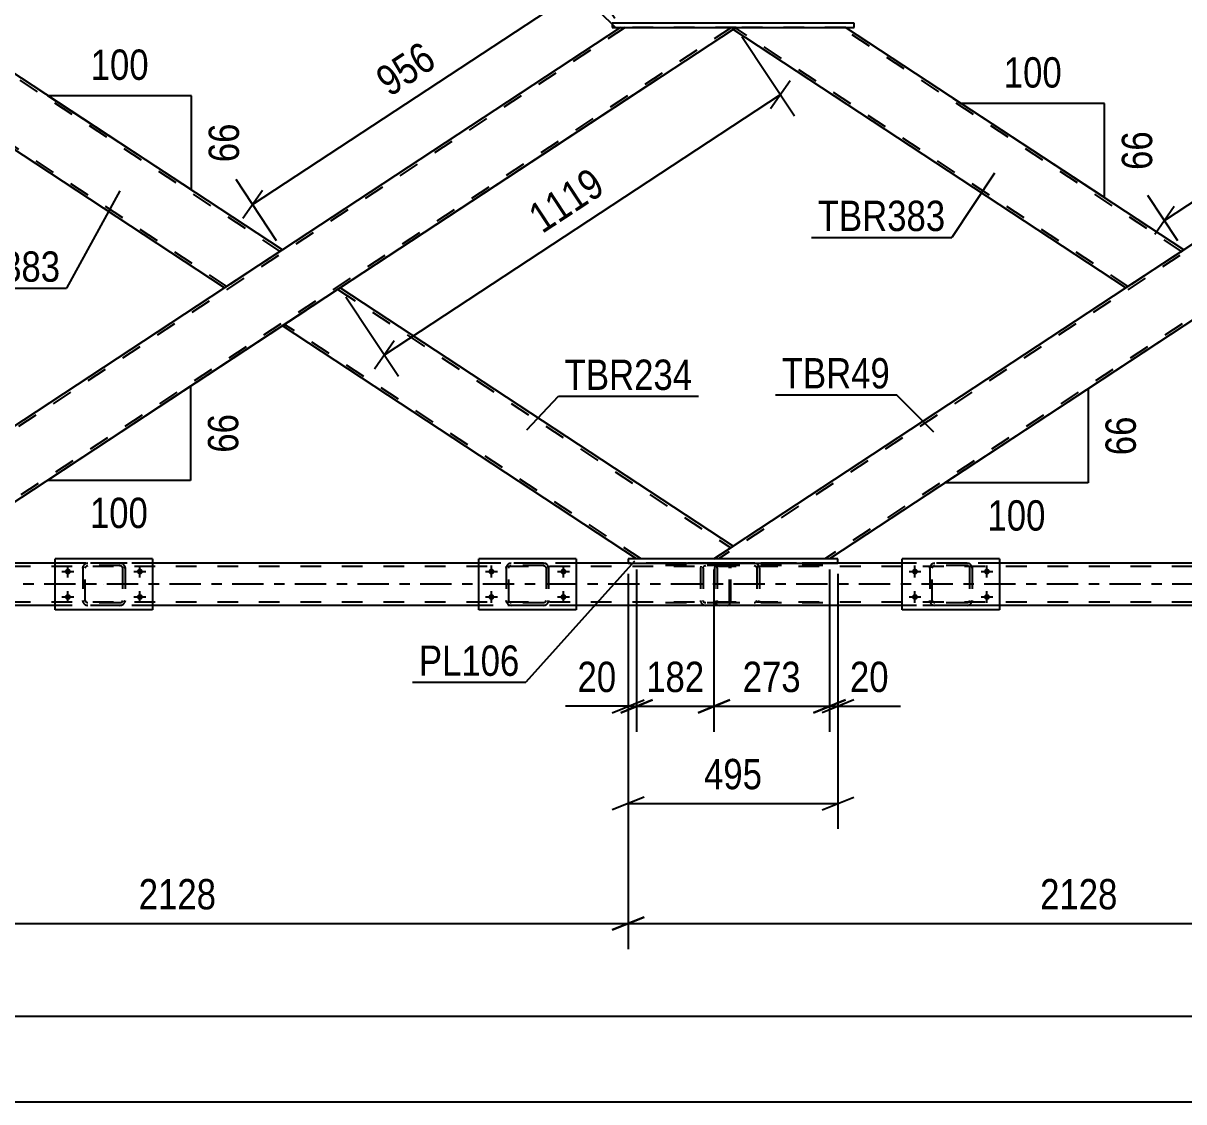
# Model space of a CAD drawing. Header units: millimetres. Extents: x -834 to 355, y -855 to -14.
# Drawn here: x -629.5 to -519.9, y -174.2 to -72.3 of the extents above; entities that cross this region are included whole.
import ezdxf

# ---------------------------------------------------------------- set-up
doc = ezdxf.new("R2010")
doc.units = ezdxf.units.MM
doc.linetypes.add('DXK_LINE_DOT2', pattern=[3.9198, 1.9599, -1.9599])
doc.linetypes.add('DXK_LINE_DOT3', pattern=[5.9187, 2.979, -0.9799, 0.9799, -0.9799])
doc.styles.add('Arial Narrow', font='ARIALN.TTF', dxfattribs={"height": 0.2})

# ---------------------------------------------------------------- blocks, each defined once
blk = doc.blocks.new('Bolt-570384938-11710 - 11708')
at = {"linetype": 'Continuous'}
for points in [[(-585.27, -123.79, -1), (-585.27, -124.35, -1)], [(-578.47, -123.79, -1), (-578.47, -124.35, -1)], [(-585.27, -126.19, -1), (-585.27, -126.75, -1)], [(-578.47, -126.19, -1), (-578.47, -126.75, -1)]]:
    blk.add_hatch(color=1, dxfattribs=at).paths.add_polyline_path(points)
at = {"color": 1, "linetype": 'Continuous'}
for p, q in [((-585.27, -124.63), (-585.27, -123.51)), ((-578.47, -124.63), (-578.47, -123.51)), ((-585.83, -124.07), (-584.71, -124.07)), ((-579.03, -124.07), (-577.91, -124.07)), ((-585.27, -127.03), (-585.27, -125.91)), ((-578.47, -127.03), (-578.47, -125.91)), ((-585.83, -126.47), (-584.71, -126.47)), ((-579.03, -126.47), (-577.91, -126.47))]:
    blk.add_line(p, q, dxfattribs=at)
blk = doc.blocks.new('Bolt-570384938-11712 - 11708')
at = {"linetype": 'Continuous'}
for points in [[(-625.27, -123.79, -1), (-625.27, -124.35, -1)], [(-618.47, -123.79, -1), (-618.47, -124.35, -1)], [(-625.27, -126.19, -1), (-625.27, -126.75, -1)], [(-618.47, -126.19, -1), (-618.47, -126.75, -1)]]:
    blk.add_hatch(color=1, dxfattribs=at).paths.add_polyline_path(points)
at = {"color": 1, "linetype": 'Continuous'}
for p, q in [((-625.27, -124.63), (-625.27, -123.51)), ((-618.47, -124.63), (-618.47, -123.51)), ((-625.83, -124.07), (-624.71, -124.07)), ((-619.03, -124.07), (-617.91, -124.07)), ((-625.27, -127.03), (-625.27, -125.91)), ((-618.47, -127.03), (-618.47, -125.91)), ((-625.83, -126.47), (-624.71, -126.47)), ((-619.03, -126.47), (-617.91, -126.47))]:
    blk.add_line(p, q, dxfattribs=at)
blk = doc.blocks.new('Part-570384938-11847 - 11708')
at = {"color": 2, "linetype": 'Continuous'}
for p, q in [((-577.27, -122.87), (-586.47, -122.87)), ((-586.47, -127.67), (-586.47, -122.87)), ((-577.27, -122.87), (-577.27, -127.67)), ((-577.27, -127.67), (-586.47, -127.67))]:
    blk.add_line(p, q, dxfattribs=at)
blk = doc.blocks.new('Part-570384938-11843 - 11708')
at = {"color": 2, "linetype": 'Continuous'}
for p, q in [((-537.27, -122.87), (-546.47, -122.87)), ((-546.47, -127.67), (-546.47, -122.87)), ((-537.27, -122.87), (-537.27, -127.67)), ((-537.27, -127.67), (-546.47, -127.67))]:
    blk.add_line(p, q, dxfattribs=at)
blk = doc.blocks.new('Part-570384938-11814 - 11708')
at = {"color": 7, "linetype": 'DXK_LINE_DOT2'}
for p, q in [((-623.87, -123.75), (-623.84, -123.57)), ((-623.84, -123.57), (-623.87, -123.75)), ((-623.87, -123.75), (-623.87, -126.79)), ((-623.63, -123.75), (-623.62, -123.66)), ((-623.63, -126.79), (-623.63, -123.75)), ((-623.62, -123.66), (-623.56, -123.58)), ((-623.58, -123.31), (-623.39, -123.27)), ((-623.39, -123.27), (-623.58, -123.31)), ((-623.56, -123.58), (-623.49, -123.53)), ((-623.49, -123.53), (-623.39, -123.51)), ((-620.35, -123.27), (-623.39, -123.27)), ((-620.35, -123.51), (-623.39, -123.51)), ((-620.35, -123.27), (-620.17, -123.31)), ((-620.17, -123.31), (-620.35, -123.27)), ((-620.35, -123.51), (-620.26, -123.53)), ((-620.26, -123.53), (-620.18, -123.58)), ((-620.18, -123.58), (-620.13, -123.66)), ((-620.13, -123.66), (-620.11, -123.75)), ((-620.11, -123.75), (-620.11, -126.79)), ((-619.91, -123.57), (-619.87, -123.75)), ((-619.87, -123.75), (-619.91, -123.57)), ((-619.87, -123.75), (-619.87, -126.79)), ((-623.84, -126.97), (-623.87, -126.79)), ((-623.87, -126.79), (-623.84, -126.97)), ((-623.62, -126.88), (-623.63, -126.79)), ((-623.56, -126.96), (-623.62, -126.88)), ((-623.49, -127.01), (-623.56, -126.96)), ((-623.39, -127.03), (-623.49, -127.01)), ((-620.35, -127.03), (-623.39, -127.03)), ((-620.26, -127.01), (-620.35, -127.03)), ((-620.18, -126.96), (-620.26, -127.01)), ((-620.13, -126.88), (-620.18, -126.96)), ((-620.11, -126.79), (-620.13, -126.88)), ((-619.87, -126.79), (-619.91, -126.97)), ((-619.91, -126.97), (-619.87, -126.79)), ((-623.39, -127.27), (-623.58, -127.23)), ((-623.58, -127.23), (-623.39, -127.27)), ((-620.35, -127.27), (-623.39, -127.27)), ((-620.17, -127.23), (-620.35, -127.27)), ((-620.35, -127.27), (-620.17, -127.23))]:
    blk.add_line(p, q, dxfattribs=at)
at = {"color": 7, "linetype": 'DXK_LINE_DOT3'}
blk.add_line((-621.87, -125.27), (-621.87, -125.27), dxfattribs=at)
at = {"color": 7, "linetype": 'DXK_LINE_DOT2'}
for centre, start, end in [((-623.39, -123.75), 112.5, 157.5), ((-623.39, -123.75), 112.5, 157.5), ((-620.35, -123.75), 22.5, 67.5), ((-620.35, -123.75), 22.5, 67.5), ((-623.39, -126.79), 202.5, 247.5), ((-623.39, -126.79), 202.5, 247.5), ((-620.35, -126.79), 292.5, 337.5), ((-620.35, -126.79), 292.5, 337.5)]:
    blk.add_arc(centre, 0.48, start, end, dxfattribs=at)
blk = doc.blocks.new('Bolt-570384938-11744 - 11708')
at = {"linetype": 'Continuous'}
for points in [[(-545.27, -123.79, -1), (-545.27, -124.35, -1)], [(-538.47, -123.79, -1), (-538.47, -124.35, -1)], [(-545.27, -126.19, -1), (-545.27, -126.75, -1)], [(-538.47, -126.19, -1), (-538.47, -126.75, -1)]]:
    blk.add_hatch(color=1, dxfattribs=at).paths.add_polyline_path(points)
at = {"color": 1, "linetype": 'Continuous'}
for p, q in [((-545.27, -124.63), (-545.27, -123.51)), ((-538.47, -124.63), (-538.47, -123.51)), ((-545.83, -124.07), (-544.71, -124.07)), ((-539.03, -124.07), (-537.91, -124.07)), ((-545.27, -127.03), (-545.27, -125.91)), ((-538.47, -127.03), (-538.47, -125.91)), ((-545.83, -126.47), (-544.71, -126.47)), ((-539.03, -126.47), (-537.91, -126.47))]:
    blk.add_line(p, q, dxfattribs=at)
blk = doc.blocks.new('Part-570384938-11815 - 11708')
at = {"color": 2, "linetype": 'Continuous'}
for p, q in [((-617.27, -122.87), (-626.47, -122.87)), ((-626.47, -127.67), (-626.47, -122.87)), ((-617.27, -122.87), (-617.27, -127.67)), ((-617.27, -127.67), (-626.47, -127.67))]:
    blk.add_line(p, q, dxfattribs=at)
blk = doc.blocks.new('Part-570384938-11842 - 11708')
at = {"color": 7, "linetype": 'DXK_LINE_DOT2'}
for p, q in [((-543.87, -123.75), (-543.84, -123.57)), ((-543.84, -123.57), (-543.87, -123.75)), ((-543.87, -123.75), (-543.87, -126.79)), ((-543.63, -123.75), (-543.62, -123.66)), ((-543.63, -126.79), (-543.63, -123.75)), ((-543.62, -123.66), (-543.56, -123.58)), ((-543.58, -123.31), (-543.39, -123.27)), ((-543.39, -123.27), (-543.58, -123.31)), ((-543.56, -123.58), (-543.49, -123.53)), ((-543.49, -123.53), (-543.39, -123.51)), ((-540.35, -123.27), (-543.39, -123.27)), ((-540.35, -123.51), (-543.39, -123.51)), ((-540.35, -123.27), (-540.17, -123.31)), ((-540.17, -123.31), (-540.35, -123.27)), ((-540.35, -123.51), (-540.26, -123.53)), ((-540.26, -123.53), (-540.18, -123.58)), ((-540.18, -123.58), (-540.13, -123.66)), ((-540.13, -123.66), (-540.11, -123.75)), ((-540.11, -123.75), (-540.11, -126.79)), ((-539.91, -123.57), (-539.87, -123.75)), ((-539.87, -123.75), (-539.91, -123.57)), ((-539.87, -123.75), (-539.87, -126.79)), ((-543.84, -126.97), (-543.87, -126.79)), ((-543.87, -126.79), (-543.84, -126.97)), ((-543.62, -126.88), (-543.63, -126.79)), ((-543.56, -126.96), (-543.62, -126.88)), ((-543.49, -127.01), (-543.56, -126.96)), ((-543.39, -127.03), (-543.49, -127.01)), ((-540.35, -127.03), (-543.39, -127.03)), ((-540.26, -127.01), (-540.35, -127.03)), ((-540.18, -126.96), (-540.26, -127.01)), ((-540.13, -126.88), (-540.18, -126.96)), ((-540.11, -126.79), (-540.13, -126.88)), ((-539.87, -126.79), (-539.91, -126.97)), ((-539.91, -126.97), (-539.87, -126.79)), ((-543.39, -127.27), (-543.58, -127.23)), ((-543.58, -127.23), (-543.39, -127.27)), ((-540.35, -127.27), (-543.39, -127.27)), ((-540.17, -127.23), (-540.35, -127.27)), ((-540.35, -127.27), (-540.17, -127.23))]:
    blk.add_line(p, q, dxfattribs=at)
at = {"color": 7, "linetype": 'DXK_LINE_DOT3'}
blk.add_line((-541.87, -125.27), (-541.87, -125.27), dxfattribs=at)
at = {"color": 7, "linetype": 'DXK_LINE_DOT2'}
for centre, start, end in [((-543.39, -123.75), 112.5, 157.5), ((-543.39, -123.75), 112.5, 157.5), ((-540.35, -123.75), 22.5, 67.5), ((-540.35, -123.75), 22.5, 67.5), ((-543.39, -126.79), 202.5, 247.5), ((-543.39, -126.79), 202.5, 247.5), ((-540.35, -126.79), 292.5, 337.5), ((-540.35, -126.79), 292.5, 337.5)]:
    blk.add_arc(centre, 0.48, start, end, dxfattribs=at)
blk = doc.blocks.new('Part-570384938-11846 - 11708')
at = {"color": 7, "linetype": 'DXK_LINE_DOT2'}
for p, q in [((-583.87, -123.75), (-583.84, -123.57)), ((-583.84, -123.57), (-583.87, -123.75)), ((-583.87, -123.75), (-583.87, -126.79)), ((-583.63, -123.75), (-583.62, -123.66)), ((-583.63, -126.79), (-583.63, -123.75)), ((-583.62, -123.66), (-583.56, -123.58)), ((-583.58, -123.31), (-583.39, -123.27)), ((-583.39, -123.27), (-583.58, -123.31)), ((-583.56, -123.58), (-583.49, -123.53)), ((-583.49, -123.53), (-583.39, -123.51)), ((-580.35, -123.27), (-583.39, -123.27)), ((-580.35, -123.51), (-583.39, -123.51)), ((-580.35, -123.27), (-580.17, -123.31)), ((-580.17, -123.31), (-580.35, -123.27)), ((-580.35, -123.51), (-580.26, -123.53)), ((-580.26, -123.53), (-580.18, -123.58)), ((-580.18, -123.58), (-580.13, -123.66)), ((-580.13, -123.66), (-580.11, -123.75)), ((-580.11, -123.75), (-580.11, -126.79)), ((-579.91, -123.57), (-579.87, -123.75)), ((-579.87, -123.75), (-579.91, -123.57)), ((-579.87, -123.75), (-579.87, -126.79)), ((-583.84, -126.97), (-583.87, -126.79)), ((-583.87, -126.79), (-583.84, -126.97)), ((-583.62, -126.88), (-583.63, -126.79)), ((-583.56, -126.96), (-583.62, -126.88)), ((-583.49, -127.01), (-583.56, -126.96)), ((-583.39, -127.03), (-583.49, -127.01)), ((-580.35, -127.03), (-583.39, -127.03)), ((-580.26, -127.01), (-580.35, -127.03)), ((-580.18, -126.96), (-580.26, -127.01)), ((-580.13, -126.88), (-580.18, -126.96)), ((-580.11, -126.79), (-580.13, -126.88)), ((-579.87, -126.79), (-579.91, -126.97)), ((-579.91, -126.97), (-579.87, -126.79)), ((-583.39, -127.27), (-583.58, -127.23)), ((-583.58, -127.23), (-583.39, -127.27)), ((-580.35, -127.27), (-583.39, -127.27)), ((-580.17, -127.23), (-580.35, -127.27)), ((-580.35, -127.27), (-580.17, -127.23))]:
    blk.add_line(p, q, dxfattribs=at)
at = {"color": 7, "linetype": 'DXK_LINE_DOT3'}
blk.add_line((-581.87, -125.27), (-581.87, -125.27), dxfattribs=at)
at = {"color": 7, "linetype": 'DXK_LINE_DOT2'}
for centre, start, end in [((-583.39, -123.75), 112.5, 157.5), ((-583.39, -123.75), 112.5, 157.5), ((-580.35, -123.75), 22.5, 67.5), ((-580.35, -123.75), 22.5, 67.5), ((-583.39, -126.79), 202.5, 247.5), ((-583.39, -126.79), 202.5, 247.5), ((-580.35, -126.79), 292.5, 337.5), ((-580.35, -126.79), 292.5, 337.5)]:
    blk.add_arc(centre, 0.48, start, end, dxfattribs=at)
blk = doc.blocks.new('Part-570384938-11916 - 11708')
at = {"color": 2, "linetype": 'Continuous'}
for p, q in [((-599.56, -97.27), (-605.01, -100.86)), ((-562.45, -121.68), (-599.56, -97.27)), ((-571.56, -122.87), (-605.01, -100.86)), ((-562.48, -121.7), (-564.26, -122.87)), ((-562.45, -121.68), (-562.48, -121.7))]:
    blk.add_line(p, q, dxfattribs=at)
at = {"color": 7, "linetype": 'DXK_LINE_DOT2'}
for p, q in [((-599.77, -97.41), (-562.67, -121.82)), ((-604.8, -100.72), (-604.78, -100.71)), ((-571.12, -122.87), (-604.8, -100.72)), ((-562.67, -121.82), (-562.88, -121.97)), ((-562.45, -121.68), (-562.45, -121.68)), ((-564.26, -122.87), (-571.56, -122.87))]:
    blk.add_line(p, q, dxfattribs=at)
blk = doc.blocks.new('Part-570384938-12042 - 11708')
at = {"color": 2, "linetype": 'Continuous'}
for p, q in [((-572.36, -122.87), (-572.36, -123.27)), ((-552.54, -122.87), (-572.36, -122.87)), ((-572.36, -123.27), (-552.54, -123.27)), ((-552.54, -123.27), (-552.54, -122.87))]:
    blk.add_line(p, q, dxfattribs=at)
blk = doc.blocks.new('Part-570384938-11946 - 11708')
at = {"color": 2, "linetype": 'Continuous'}
for p, q in [((-647.58, -72.86), (-647.55, -72.84)), ((-610.47, -97.27), (-647.58, -72.86)), ((-647.55, -72.84), (-647.29, -72.67)), ((-647.31, -72.67), (-647.35, -72.71)), ((-605.01, -93.68), (-636.95, -72.67)), ((-605.05, -93.7), (-610.47, -97.27)), ((-605.01, -93.68), (-605.05, -93.7))]:
    blk.add_line(p, q, dxfattribs=at)
at = {"color": 7, "linetype": 'DXK_LINE_DOT2'}
for p, q in [((-647.55, -72.84), (-647.58, -72.86)), ((-610.26, -97.13), (-647.36, -72.72)), ((-636.95, -72.67), (-647.31, -72.67)), ((-605.23, -93.82), (-637.39, -72.67)), ((-605.01, -93.68), (-605.01, -93.68))]:
    blk.add_line(p, q, dxfattribs=at)
blk = doc.blocks.new('Part-570384938-11979 - 11708')
at = {"color": 7, "linetype": 'DXK_LINE_DOT2'}
for p, q in [((-562.94, -123.27), (-570.6, -123.27)), ((-562.94, -123.51), (-570.6, -123.51)), ((-565.5, -123.61), (-565.53, -123.75)), ((-565.53, -123.75), (-565.53, -126.79)), ((-565.49, -123.57), (-565.5, -123.61)), ((-565.28, -123.75), (-565.26, -123.66)), ((-565.28, -123.75), (-565.28, -126.79)), ((-565.26, -123.66), (-565.2, -123.58)), ((-565.03, -123.27), (-565.22, -123.31)), ((-565.2, -123.58), (-565.12, -123.53)), ((-565.12, -123.53), (-565.03, -123.51)), ((-564.21, -123.27), (-564.21, -123.51)), ((-562.83, -123.31), (-562.94, -123.27)), ((-562.94, -123.51), (-562.88, -123.53)), ((-562.88, -123.53), (-562.84, -123.58)), ((-562.84, -123.58), (-562.81, -123.66)), ((-562.74, -123.41), (-562.83, -123.31)), ((-562.81, -123.66), (-562.8, -123.75)), ((-562.8, -126.79), (-562.8, -123.75)), ((-562.69, -123.57), (-562.74, -123.41)), ((-562.66, -123.75), (-562.69, -123.57)), ((-562.66, -126.79), (-562.66, -123.75)), ((-562.94, -127.03), (-570.6, -127.03)), ((-565.53, -126.79), (-565.52, -126.86)), ((-565.52, -126.86), (-565.49, -126.97)), ((-565.26, -126.88), (-565.28, -126.79)), ((-565.2, -126.96), (-565.26, -126.88)), ((-565.12, -127.01), (-565.2, -126.96)), ((-565.03, -127.03), (-565.12, -127.01)), ((-564.21, -127.27), (-564.21, -127.03)), ((-562.88, -127.01), (-562.94, -127.03)), ((-562.84, -126.96), (-562.88, -127.01)), ((-562.81, -126.88), (-562.84, -126.96)), ((-562.83, -127.23), (-562.74, -127.13)), ((-562.8, -126.79), (-562.81, -126.88)), ((-562.74, -127.13), (-562.69, -126.97)), ((-562.69, -126.97), (-562.66, -126.79)), ((-562.94, -127.27), (-570.6, -127.27)), ((-565.22, -127.23), (-565.03, -127.27)), ((-562.94, -127.27), (-562.83, -127.23))]:
    blk.add_line(p, q, dxfattribs=at)
blk.add_arc((-565.04, -126.77), 0.492, 203.8494, 248.8059, dxfattribs=at)
blk = doc.blocks.new('Part-570384938-12112 - 11708')
at = {"color": 7, "linetype": 'DXK_LINE_DOT2'}
for p, q in [((-80.02, -123.59), (-754.47, -123.59)), ((-212, -123.27), (-746.47, -123.27)), ((-617.27, -123.27), (-626.47, -123.27)), ((-577.27, -123.27), (-586.47, -123.27)), ((-552.54, -123.27), (-572.36, -123.27)), ((-537.27, -123.27), (-546.47, -123.27)), ((-80.02, -126.95), (-754.47, -126.95)), ((-80.02, -127.27), (-746.47, -127.27)), ((-617.27, -127.27), (-626.47, -127.27)), ((-577.27, -127.27), (-586.47, -127.27)), ((-537.27, -127.27), (-546.47, -127.27))]:
    blk.add_line(p, q, dxfattribs=at)
at = {"color": 2, "linetype": 'Continuous'}
for p, q in [((-626.47, -123.27), (-637.67, -123.27)), ((-586.47, -123.27), (-617.27, -123.27)), ((-572.36, -123.27), (-577.27, -123.27)), ((-546.47, -123.27), (-552.54, -123.27)), ((-506.47, -123.27), (-537.27, -123.27)), ((-626.47, -127.27), (-657.27, -127.27)), ((-586.47, -127.27), (-617.27, -127.27)), ((-546.47, -127.27), (-577.27, -127.27)), ((-506.47, -127.27), (-537.27, -127.27))]:
    blk.add_line(p, q, dxfattribs=at)
at = {"color": 7, "linetype": 'DXK_LINE_DOT3'}
blk.add_line((-80.02, -125.27), (-754.47, -125.27), dxfattribs=at)
blk = doc.blocks.new('Part-570384938-12015 - 11708')
at = {"color": 2, "linetype": 'Continuous'}
for p, q in [((-562.45, -72.86), (-562.41, -72.84)), ((-525.34, -97.27), (-562.45, -72.86)), ((-562.41, -72.84), (-562.16, -72.67)), ((-562.17, -72.67), (-562.21, -72.71)), ((-519.88, -93.68), (-551.82, -72.67)), ((-520.15, -93.86), (-525.34, -97.27)), ((-519.91, -93.7), (-520.15, -93.86)), ((-519.88, -93.68), (-519.91, -93.7))]:
    blk.add_line(p, q, dxfattribs=at)
at = {"color": 7, "linetype": 'DXK_LINE_DOT2'}
for p, q in [((-562.41, -72.84), (-562.45, -72.86)), ((-525.12, -97.13), (-562.23, -72.72)), ((-551.82, -72.67), (-562.17, -72.67)), ((-520.1, -93.82), (-552.26, -72.67)), ((-520.15, -93.86), (-520.01, -93.76))]:
    blk.add_line(p, q, dxfattribs=at)
blk = doc.blocks.new('Part-570384938-12055 - 11708')
at = {"color": 2, "linetype": 'Continuous'}
for p, q in [((-573.88, -72.27), (-573.88, -72.67)), ((-551.02, -72.27), (-573.88, -72.27)), ((-551.02, -72.67), (-551.02, -72.27)), ((-573.88, -72.67), (-551.02, -72.67))]:
    blk.add_line(p, q, dxfattribs=at)
blk = doc.blocks.new('Part-570384938-12176 - 11708')
at = {"color": 7, "linetype": 'DXK_LINE_DOT2'}
for p, q in [((-564.18, -123.61), (-564.21, -123.75)), ((-564.21, -123.75), (-564.21, -126.79)), ((-564.17, -123.57), (-564.18, -123.61)), ((-563.96, -123.75), (-563.94, -123.66)), ((-563.96, -123.75), (-563.96, -126.79)), ((-563.94, -123.66), (-563.88, -123.58)), ((-563.7, -123.27), (-563.9, -123.31)), ((-563.88, -123.58), (-563.8, -123.53)), ((-563.8, -123.53), (-563.7, -123.51)), ((-553.96, -123.27), (-563.7, -123.27)), ((-553.96, -123.51), (-563.7, -123.51)), ((-560.27, -123.31), (-560.47, -123.27)), ((-560.47, -123.51), (-560.37, -123.53)), ((-560.37, -123.53), (-560.29, -123.58)), ((-560.29, -123.58), (-560.23, -123.66)), ((-560.23, -123.66), (-560.21, -123.75)), ((-560.21, -123.75), (-560.21, -126.79)), ((-559.98, -123.61), (-559.99, -123.57)), ((-559.96, -123.75), (-559.98, -123.61)), ((-559.96, -123.75), (-559.96, -126.79)), ((-564.21, -126.79), (-564.2, -126.86)), ((-564.2, -126.86), (-564.17, -126.97)), ((-563.94, -126.88), (-563.96, -126.79)), ((-563.88, -126.96), (-563.94, -126.88)), ((-563.8, -127.01), (-563.88, -126.96)), ((-563.7, -127.03), (-563.8, -127.01)), ((-553.96, -127.03), (-563.7, -127.03)), ((-560.37, -127.01), (-560.47, -127.03)), ((-560.29, -126.96), (-560.37, -127.01)), ((-560.23, -126.88), (-560.29, -126.96)), ((-560.21, -126.79), (-560.23, -126.88)), ((-559.99, -126.97), (-559.97, -126.86)), ((-559.97, -126.86), (-559.96, -126.79)), ((-563.9, -127.23), (-563.7, -127.27)), ((-553.96, -127.27), (-563.7, -127.27)), ((-560.47, -127.27), (-560.27, -127.23))]:
    blk.add_line(p, q, dxfattribs=at)
for centre, start, end in [((-560.45, -123.77), 24.32, 69.2417), ((-563.72, -126.77), 204.32, 249.2417)]:
    blk.add_arc(centre, 0.496, start, end, dxfattribs=at)
blk = doc.blocks.new('Part-570384938-12186 - 11708')
at = {"color": 7, "linetype": 'DXK_LINE_DOT2'}
for p, q in [((-572.64, -72.67), (-648.95, -122.87)), ((-562.59, -72.67), (-638.91, -122.87)), ((-562.16, -72.67), (-573.08, -72.67)), ((-562.16, -72.67), (-562.45, -72.86)), ((-605.01, -93.68), (-610.47, -97.27)), ((-599.56, -97.27), (-605.01, -100.86)), ((-649.39, -122.87), (-647.58, -121.68)), ((-638.47, -122.87), (-649.39, -122.87))]:
    blk.add_line(p, q, dxfattribs=at)
at = {"color": 2, "linetype": 'Continuous'}
for p, q in [((-573.08, -72.67), (-605.01, -93.68)), ((-562.45, -72.86), (-599.56, -97.27)), ((-610.47, -97.27), (-647.58, -121.68)), ((-605.01, -100.86), (-638.47, -122.87))]:
    blk.add_line(p, q, dxfattribs=at)
blk = doc.blocks.new('Part-570384938-12230 - 11708')
at = {"color": 7, "linetype": 'DXK_LINE_DOT2'}
for p, q in [((-487.5, -72.67), (-563.82, -122.87)), ((-477.46, -72.67), (-553.78, -122.87)), ((-477.02, -72.67), (-487.94, -72.67)), ((-477.02, -72.67), (-477.31, -72.86)), ((-519.88, -93.68), (-525.34, -97.27)), ((-514.42, -97.27), (-519.88, -100.86)), ((-564.26, -122.87), (-562.45, -121.68)), ((-553.34, -122.87), (-564.26, -122.87))]:
    blk.add_line(p, q, dxfattribs=at)
at = {"color": 2, "linetype": 'Continuous'}
for p, q in [((-487.94, -72.67), (-519.88, -93.68)), ((-477.31, -72.86), (-514.42, -97.27)), ((-525.34, -97.27), (-562.45, -121.68)), ((-519.88, -100.86), (-553.34, -122.87))]:
    blk.add_line(p, q, dxfattribs=at)
blk = doc.blocks.new('StraightDimension-570384938-12586 - 11708')
at = {"color": 7, "linetype": 'Continuous'}
blk.add_line((-793.9, -166.06), (-80.02, -166.06), dxfattribs=at)
blk = doc.blocks.new('StraightDimension-570384938-13078 - 11708')
at = {"color": 7, "linetype": 'Continuous'}
for p, q in [((-572.36, -124.27), (-572.36, -139.2)), ((-571.56, -123.87), (-571.56, -139.2)), ((-572.36, -136.8), (-578.26, -136.8)), ((-572.36, -136.8), (-578.26, -136.8)), ((-573.86, -137.4), (-570.86, -136.2)), ((-570.06, -136.2), (-573.06, -137.4)), ((-572.36, -136.8), (-571.56, -136.8))]:
    blk.add_line(p, q, dxfattribs=at)
at = {"color": 0}
blk.add_wipeout([(-572.88, -136.05), (-572.88, -131.85), (-577.74, -131.85), (-577.74, -136.05)], dxfattribs=at)
at = {"color": 3, "style": 'Arial Narrow'}
blk.add_text('20', height=2.863, dxfattribs=at).set_placement((-577.14, -135.45))
blk = doc.blocks.new('StraightDimension-570384938-13067 - 11708')
at = {"color": 7, "linetype": 'Continuous'}
for p, q in [((-572.36, -124.27), (-572.36, -148.38)), ((-552.54, -124.27), (-552.54, -148.38)), ((-570.86, -145.38), (-573.86, -146.58)), ((-554.04, -146.58), (-551.04, -145.38)), ((-572.36, -145.98), (-552.54, -145.98))]:
    blk.add_line(p, q, dxfattribs=at)
at = {"color": 0}
blk.add_wipeout([(-559.11, -145.23), (-559.11, -141.03), (-565.79, -141.03), (-565.79, -145.23)], dxfattribs=at)
at = {"color": 3, "style": 'Arial Narrow'}
blk.add_text('495', height=2.863, dxfattribs=at).set_placement((-565.19, -144.63))
blk = doc.blocks.new('StraightDimension-570384938-12709 - 11708')
at = {"color": 7, "linetype": 'Continuous'}
for p, q in [((-572.36, -124.27), (-572.36, -159.73)), ((-487.22, -124.27), (-487.22, -159.73)), ((-570.86, -156.73), (-573.86, -157.93)), ((-488.72, -157.93), (-485.72, -156.73)), ((-572.36, -157.33), (-487.22, -157.33))]:
    blk.add_line(p, q, dxfattribs=at)
at = {"color": 0}
blk.add_wipeout([(-525.53, -156.58), (-525.53, -152.38), (-534.05, -152.38), (-534.05, -156.58)], dxfattribs=at)
at = {"color": 3, "style": 'Arial Narrow'}
blk.add_text('2128', height=2.863, dxfattribs=at).set_placement((-533.45, -155.98))
blk = doc.blocks.new('StraightDimension-570384938-13102 - 11708')
at = {"color": 7, "linetype": 'Continuous'}
for p, q in [((-553.34, -123.87), (-553.34, -139.2)), ((-552.54, -124.27), (-552.54, -139.2)), ((-554.84, -137.4), (-551.84, -136.2)), ((-551.04, -136.2), (-554.04, -137.4)), ((-553.34, -136.8), (-552.54, -136.8)), ((-552.54, -136.8), (-546.63, -136.8)), ((-552.54, -136.8), (-546.63, -136.8))]:
    blk.add_line(p, q, dxfattribs=at)
at = {"color": 0}
blk.add_wipeout([(-547.16, -136.05), (-547.16, -131.85), (-552.01, -131.85), (-552.01, -136.05)], dxfattribs=at)
at = {"color": 3, "style": 'Arial Narrow'}
blk.add_text('20', height=2.863, dxfattribs=at).set_placement((-551.41, -135.45))
blk = doc.blocks.new('StraightDimension-570384938-13094 - 11708')
at = {"color": 7, "linetype": 'Continuous'}
for p, q in [((-564.26, -123.87), (-564.26, -139.2)), ((-553.34, -123.87), (-553.34, -139.2)), ((-565.76, -137.4), (-562.76, -136.2)), ((-564.26, -136.8), (-553.34, -136.8)), ((-551.84, -136.2), (-554.84, -137.4))]:
    blk.add_line(p, q, dxfattribs=at)
at = {"color": 0}
blk.add_wipeout([(-555.46, -136.05), (-555.46, -131.85), (-562.14, -131.85), (-562.14, -136.05)], dxfattribs=at)
at = {"color": 3, "style": 'Arial Narrow'}
blk.add_text('273', height=2.863, dxfattribs=at).set_placement((-561.54, -135.45))
blk = doc.blocks.new('StraightDimension-570384938-13300 - 11708')
at = {"color": 7, "linetype": 'Continuous'}
for p, q in [((-561.61, -73.51), (-556.66, -81.02)), ((-558.91, -80.34), (-557.06, -77.69)), ((-595.38, -103.61), (-557.98, -79.01)), ((-599.01, -98.11), (-594.06, -105.62)), ((-594.46, -102.29), (-596.31, -104.94))]:
    blk.add_line(p, q, dxfattribs=at)
at = {"color": 0}
blk.add_wipeout([(-573.54, -88.35), (-575.85, -84.84), (-582.96, -89.52), (-580.65, -93.03)], dxfattribs=at)
at = {"color": 3, "style": 'Arial Narrow'}
blk.add_text('1119', height=2.863, rotation=33.3347, dxfattribs=at).set_placement((-580.48, -92.2))
blk = doc.blocks.new('StraightDimension-570384938-12719 - 11708')
at = {"color": 7, "linetype": 'Continuous'}
for p, q in [((-657.49, -124.27), (-657.49, -159.73)), ((-572.36, -124.27), (-572.36, -159.73)), ((-655.99, -156.73), (-658.99, -157.93)), ((-573.86, -157.93), (-570.86, -156.73)), ((-657.49, -157.33), (-572.36, -157.33))]:
    blk.add_line(p, q, dxfattribs=at)
at = {"color": 0}
blk.add_wipeout([(-610.67, -156.58), (-610.67, -152.38), (-619.18, -152.38), (-619.18, -156.58)], dxfattribs=at)
at = {"color": 3, "style": 'Arial Narrow'}
blk.add_text('2128', height=2.863, dxfattribs=at).set_placement((-618.58, -155.98))
blk = doc.blocks.new('AngleDimension-570384938-12361 - 11708')
at = {"color": 7, "linetype": 'Continuous'}
for p, q in [((-569.56, -77.54), (-613.68, -106.56)), ((-613.68, -106.56), (-627.21, -115.46)), ((-613.68, -106.56), (-613.68, -115.46)), ((-613.68, -115.46), (-627.21, -115.46))]:
    blk.add_line(p, q, dxfattribs=at)
at = {"color": 0}
for points in [[(-608.58, -108.58), (-612.78, -108.58), (-612.78, -113.44), (-608.58, -113.44)], [(-617.1, -120.56), (-617.1, -116.36), (-623.79, -116.36), (-623.79, -120.56)]]:
    blk.add_wipeout(points, dxfattribs=at)
at = {"color": 3, "style": 'Arial Narrow'}
blk.add_text('66', height=2.863, rotation=90.0002, dxfattribs=at).set_placement((-609.18, -112.84))
blk.add_text('100', height=2.863, dxfattribs=at).set_placement((-623.19, -119.96))
blk = doc.blocks.new('AngleDimension-570384938-12390 - 11708')
at = {"color": 7, "linetype": 'Continuous'}
for p, q in [((-484.43, -77.54), (-528.91, -106.8)), ((-528.91, -106.8), (-542.44, -115.7)), ((-528.91, -106.8), (-528.91, -115.7)), ((-528.91, -115.7), (-542.44, -115.7))]:
    blk.add_line(p, q, dxfattribs=at)
at = {"color": 0}
for points in [[(-523.81, -108.82), (-528.01, -108.82), (-528.01, -113.68), (-523.81, -113.68)], [(-532.33, -120.8), (-532.33, -116.6), (-539.02, -116.6), (-539.02, -120.8)]]:
    blk.add_wipeout(points, dxfattribs=at)
at = {"color": 3, "style": 'Arial Narrow'}
blk.add_text('66', height=2.863, rotation=90.0002, dxfattribs=at).set_placement((-524.41, -113.08))
blk.add_text('100', height=2.863, dxfattribs=at).set_placement((-538.42, -120.2))
blk = doc.blocks.new('StraightDimension-570384938-12660 - 11708')
at = {"color": 7, "linetype": 'Continuous'}
blk.add_line((-794.54, -174.16), (-79.38, -174.16), dxfattribs=at)
blk = doc.blocks.new('StraightDimension-570384938-13086 - 11708')
at = {"color": 7, "linetype": 'Continuous'}
for p, q in [((-571.56, -123.87), (-571.56, -139.2)), ((-564.26, -123.87), (-564.26, -139.2)), ((-573.06, -137.4), (-570.06, -136.2)), ((-571.56, -136.8), (-564.26, -136.8)), ((-562.76, -136.2), (-565.76, -137.4))]:
    blk.add_line(p, q, dxfattribs=at)
at = {"color": 0}
blk.add_wipeout([(-564.56, -136.05), (-564.56, -131.85), (-571.25, -131.85), (-571.25, -136.05)], dxfattribs=at)
at = {"color": 3, "style": 'Arial Narrow'}
blk.add_text('182', height=2.863, dxfattribs=at).set_placement((-570.65, -135.45))
blk = doc.blocks.new('StraightDimension-570384938-13290 - 11708')
at = {"color": 7, "linetype": 'Continuous'}
for p, q in [((-573.62, -71.83), (-577.45, -66.02)), ((-576.81, -69.72), (-574.96, -67.07)), ((-607.83, -89.41), (-575.89, -68.4)), ((-605.56, -92.84), (-609.39, -87.02)), ((-606.9, -88.08), (-608.75, -90.73))]:
    blk.add_line(p, q, dxfattribs=at)
at = {"color": 0}
blk.add_wipeout([(-589.48, -76.44), (-591.78, -72.93), (-597.37, -76.6), (-595.06, -80.11)], dxfattribs=at)
at = {"color": 3, "style": 'Arial Narrow'}
blk.add_text('956', height=2.863, rotation=33.3347, dxfattribs=at).set_placement((-594.89, -79.28))
blk = doc.blocks.new('AngleDimension-570384938-34277 - 11708')
at = {"color": 7, "linetype": 'Continuous'}
for p, q in [((-625.97, -79.9), (-627.15, -79.12)), ((-613.61, -79.12), (-627.15, -79.12)), ((-613.61, -88.02), (-627.15, -79.12)), ((-613.61, -88.02), (-613.61, -79.12))]:
    blk.add_line(p, q, dxfattribs=at)
at = {"color": 0}
for points in [[(-617.04, -78.22), (-617.04, -74.02), (-623.72, -74.02), (-623.72, -78.22)], [(-608.51, -81.14), (-612.71, -81.14), (-612.71, -86), (-608.51, -86)]]:
    blk.add_wipeout(points, dxfattribs=at)
at = {"color": 3, "style": 'Arial Narrow'}
blk.add_text('100', height=2.863, dxfattribs=at).set_placement((-623.12, -77.62))
blk.add_text('66', height=2.863, rotation=90.0002, dxfattribs=at).set_placement((-609.11, -85.4))
blk = doc.blocks.new('AngleDimension-570384938-34381 - 11708')
at = {"color": 7, "linetype": 'Continuous'}
for p, q in [((-541.68, -79.34), (-540.91, -79.85)), ((-527.37, -79.85), (-540.91, -79.85)), ((-527.37, -88.75), (-540.91, -79.85)), ((-527.37, -88.75), (-527.37, -79.85))]:
    blk.add_line(p, q, dxfattribs=at)
at = {"color": 0}
for points in [[(-530.8, -78.95), (-530.8, -74.75), (-537.48, -74.75), (-537.48, -78.95)], [(-522.27, -81.87), (-526.47, -81.87), (-526.47, -86.73), (-522.27, -86.73)]]:
    blk.add_wipeout(points, dxfattribs=at)
at = {"color": 3, "style": 'Arial Narrow'}
blk.add_text('100', height=2.863, dxfattribs=at).set_placement((-536.88, -78.35))
blk.add_text('66', height=2.863, rotation=90.0002, dxfattribs=at).set_placement((-522.87, -86.13))
blk = doc.blocks.new('StraightDimension-570384938-34424 - 11708')
at = {"color": 7, "linetype": 'Continuous'}
for p, q in [((-488.49, -71.83), (-491.33, -67.52)), ((-490.69, -71.22), (-488.84, -68.57)), ((-521.7, -90.91), (-489.76, -69.9)), ((-520.43, -92.84), (-523.27, -88.53)), ((-520.78, -89.58), (-522.63, -92.23))]:
    blk.add_line(p, q, dxfattribs=at)
at = {"color": 0}
blk.add_wipeout([(-503.35, -77.94), (-505.66, -74.43), (-511.25, -78.1), (-508.94, -81.61)], dxfattribs=at)
at = {"color": 3, "style": 'Arial Narrow'}
blk.add_text('956', height=2.863, rotation=33.3347, dxfattribs=at).set_placement((-508.77, -80.78))
blk = doc.blocks.new('Mark-570384938-11912 - 11708')
at = {"color": 30, "linetype": 'Continuous'}
for p, q in [((-581.94, -110.68), (-578.95, -107.51)), ((-578.95, -107.51), (-565.7, -107.51))]:
    blk.add_line(p, q, dxfattribs=at)
at = {"color": 0}
blk.add_wipeout([(-566.3, -106.91), (-566.3, -103.91), (-578.35, -103.91), (-578.35, -106.91)], dxfattribs=at)
blk.add_wipeout([(-566.3, -106.91), (-566.3, -103.91), (-578.35, -103.91), (-578.35, -106.91)], dxfattribs=at)
at = {"color": 3, "style": 'Arial Narrow'}
blk.add_text('TBR234', height=2.863, dxfattribs=at).set_placement((-578.35, -106.91))
blk = doc.blocks.new('Mark-570384938-11942 - 11708')
at = {"color": 30, "linetype": 'Continuous'}
for p in [(-620.35, -88.11), (-638.64, -97.29)]:
    blk.add_line(p, (-625.39, -97.29), dxfattribs=at)
at = {"color": 0}
blk.add_wipeout([(-625.99, -96.69), (-625.99, -93.69), (-638.04, -93.69), (-638.04, -96.69)], dxfattribs=at)
blk.add_wipeout([(-625.99, -96.69), (-625.99, -93.69), (-638.04, -93.69), (-638.04, -96.69)], dxfattribs=at)
at = {"color": 3, "style": 'Arial Narrow'}
blk.add_text('TBR383', height=2.863, dxfattribs=at).set_placement((-638.04, -96.69))
blk = doc.blocks.new('Mark-570384938-12011 - 11708')
at = {"color": 30, "linetype": 'Continuous'}
for p in [(-537.75, -86.45), (-555.05, -92.5)]:
    blk.add_line(p, (-541.8, -92.5), dxfattribs=at)
at = {"color": 0}
blk.add_wipeout([(-542.4, -91.9), (-542.4, -88.9), (-554.45, -88.9), (-554.45, -91.9)], dxfattribs=at)
blk.add_wipeout([(-542.4, -91.9), (-542.4, -88.9), (-554.45, -88.9), (-554.45, -91.9)], dxfattribs=at)
at = {"color": 3, "style": 'Arial Narrow'}
blk.add_text('TBR383', height=2.863, dxfattribs=at).set_placement((-554.45, -91.9))
blk = doc.blocks.new('Mark-570384938-12051 - 11708')
at = {"color": 30, "linetype": 'Continuous'}
for p in [(-592.5, -64.62), (-573.54, -72.67)]:
    blk.add_line(p, (-581.8, -64.62), dxfattribs=at)
at = {"color": 0}
blk.add_wipeout([(-582.4, -64.02), (-582.4, -61.02), (-591.9, -61.02), (-591.9, -64.02)], dxfattribs=at)
blk.add_wipeout([(-582.4, -64.02), (-582.4, -61.02), (-591.9, -61.02), (-591.9, -64.02)], dxfattribs=at)
at = {"color": 3, "style": 'Arial Narrow'}
blk.add_text('PL103', height=2.863, dxfattribs=at).set_placement((-591.9, -64.02))
blk = doc.blocks.new('Mark-570384938-12226 - 11708')
at = {"color": 30, "linetype": 'Continuous'}
for p in [(-558.45, -107.37), (-543.48, -110.9)]:
    blk.add_line(p, (-547.02, -107.37), dxfattribs=at)
at = {"color": 0}
blk.add_wipeout([(-547.62, -106.77), (-547.62, -103.77), (-557.85, -103.77), (-557.85, -106.77)], dxfattribs=at)
blk.add_wipeout([(-547.62, -106.77), (-547.62, -103.77), (-557.85, -103.77), (-557.85, -106.77)], dxfattribs=at)
at = {"color": 3, "style": 'Arial Narrow'}
blk.add_text('TBR49', height=2.863, dxfattribs=at).set_placement((-557.85, -106.77))
blk = doc.blocks.new('Mark-570384938-35114 - 11708')
at = {"color": 30, "linetype": 'Continuous'}
for p in [(-571.76, -123.1), (-592.72, -134.52)]:
    blk.add_line(p, (-582.01, -134.52), dxfattribs=at)
at = {"color": 0}
blk.add_wipeout([(-582.61, -133.92), (-582.61, -130.92), (-592.12, -130.92), (-592.12, -133.92)], dxfattribs=at)
blk.add_wipeout([(-582.61, -133.92), (-582.61, -130.92), (-592.12, -130.92), (-592.12, -133.92)], dxfattribs=at)
at = {"color": 3, "style": 'Arial Narrow'}
blk.add_text('PL106', height=2.863, dxfattribs=at).set_placement((-592.12, -133.92))

msp = doc.modelspace()

# ---------------------------------------------------------------- block references
for name in ['Part-570384938-12055 - 11708', 'Part-570384938-12186 - 11708', 'Part-570384938-11946 - 11708', 'Part-570384938-12230 - 11708', 'Part-570384938-12015 - 11708', 'Part-570384938-11916 - 11708', 'Part-570384938-12112 - 11708', 'Part-570384938-11815 - 11708', 'Bolt-570384938-11712 - 11708', 'Part-570384938-11814 - 11708', 'Part-570384938-11847 - 11708', 'Bolt-570384938-11710 - 11708', 'Part-570384938-11846 - 11708', 'Part-570384938-12042 - 11708', 'Part-570384938-11979 - 11708', 'Part-570384938-12176 - 11708', 'Part-570384938-11843 - 11708', 'Bolt-570384938-11744 - 11708', 'Part-570384938-11842 - 11708', 'StraightDimension-570384938-12586 - 11708']:
    msp.add_blockref(name, (0, 0))

# ---------------------------------------------------------------- next in the draw order: block references
for name in ['StraightDimension-570384938-13300 - 11708', 'AngleDimension-570384938-12390 - 11708', 'StraightDimension-570384938-13078 - 11708']:
    msp.add_blockref(name, (0, 0))

# ---------------------------------------------------------------- next in the draw order: block references
for name in ['AngleDimension-570384938-34381 - 11708', 'AngleDimension-570384938-12361 - 11708', 'Mark-570384938-12226 - 11708', 'StraightDimension-570384938-13067 - 11708']:
    msp.add_blockref(name, (0, 0))

# ---------------------------------------------------------------- next in the draw order: block references
for name in ['StraightDimension-570384938-13290 - 11708', 'StraightDimension-570384938-34424 - 11708', 'Mark-570384938-12011 - 11708', 'Mark-570384938-11912 - 11708', 'StraightDimension-570384938-12709 - 11708']:
    msp.add_blockref(name, (0, 0))

# ---------------------------------------------------------------- next in the draw order: block references
for name in ['Mark-570384938-12051 - 11708', 'AngleDimension-570384938-34277 - 11708', 'StraightDimension-570384938-12719 - 11708', 'StraightDimension-570384938-13102 - 11708']:
    msp.add_blockref(name, (0, 0))

# ---------------------------------------------------------------- next in the draw order: block references
for name in ['Mark-570384938-11942 - 11708', 'StraightDimension-570384938-13094 - 11708']:
    msp.add_blockref(name, (0, 0))

# ---------------------------------------------------------------- next in the draw order: block references
msp.add_blockref('StraightDimension-570384938-12660 - 11708', (0, 0))

# ---------------------------------------------------------------- next in the draw order: block references
msp.add_blockref('StraightDimension-570384938-13086 - 11708', (0, 0))

# ---------------------------------------------------------------- next in the draw order: block references
msp.add_blockref('Mark-570384938-35114 - 11708', (0, 0))

doc.saveas('drawing.dxf')
